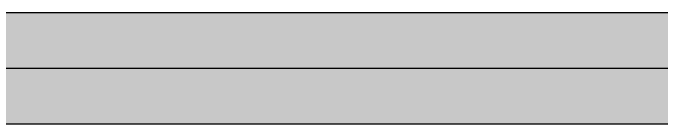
# Model space of a CAD drawing. Header units: millimetres. Extents: x 3111864 to 3154170, y -3068724 to -3044687.
# Drawn here: x 3125745.7 to 3125862.5, y -3063788.7 to -3063768.7 of the extents above; entities that cross this region are included whole.
import ezdxf

# ---------------------------------------------------------------- set-up
doc = ezdxf.new("R2010")
doc.units = ezdxf.units.MM
doc.header["$LTSCALE"] = 500
doc.header["$MEASUREMENT"] = 0
for name, color, linetype in [('0-bh(填充)', 251, 'CONTINUOUS'), ('D-造型粗线', 4, 'CONTINUOUS'), ('D-造型细线', 146, 'CONTINUOUS')]:
    doc.layers.add(name, color=color, linetype=linetype)

msp = doc.modelspace()

# ---------------------------------------------------------------- hatches: boundary and pattern name
at = {"layer": '0-bh(填充)'}
h = msp.add_hatch(dxfattribs=at)
h.set_pattern_fill('CROSS', color=250, scale=2, style=0)
h.set_pattern_definition([(180, (3125811.9247, -3063788.7155), (-3.175, 3.175), [1.5875, -4.7625]), (90, (3125811.131, -3063789.5093), (3.175, 3.175), [1.5875, -4.7625])])
h.paths.add_polyline_path([(3125925.38, -3063768.716), (3125398.46, -3063768.716), (3125398.46, -3063788.716), (3125925.249, -3063788.716)])

# ---------------------------------------------------------------- linework, layer by layer
at = {"layer": 'D-造型粗线', "ltscale": 0.15}
msp.add_line((3125948.063, -3063788.715, 0), (3125630.821, -3063788.716, 0), dxfattribs=at)
at = {"layer": 'D-造型细线'}
for p, q in [((3125925.38, -3063768.716, 0.001), (3125398.46, -3063768.716, 0.001)), ((3125925.38, -3063778.716, 0.001), (3125398.46, -3063778.716, 0.001))]:
    msp.add_line(p, q, dxfattribs=at)
at = {"layer": 'D-造型细线', "color": 4}
msp.add_line((3125948.063, -3063788.715, 0), (3125404.888, -3063788.716, 0), dxfattribs=at)

doc.saveas('drawing.dxf')
